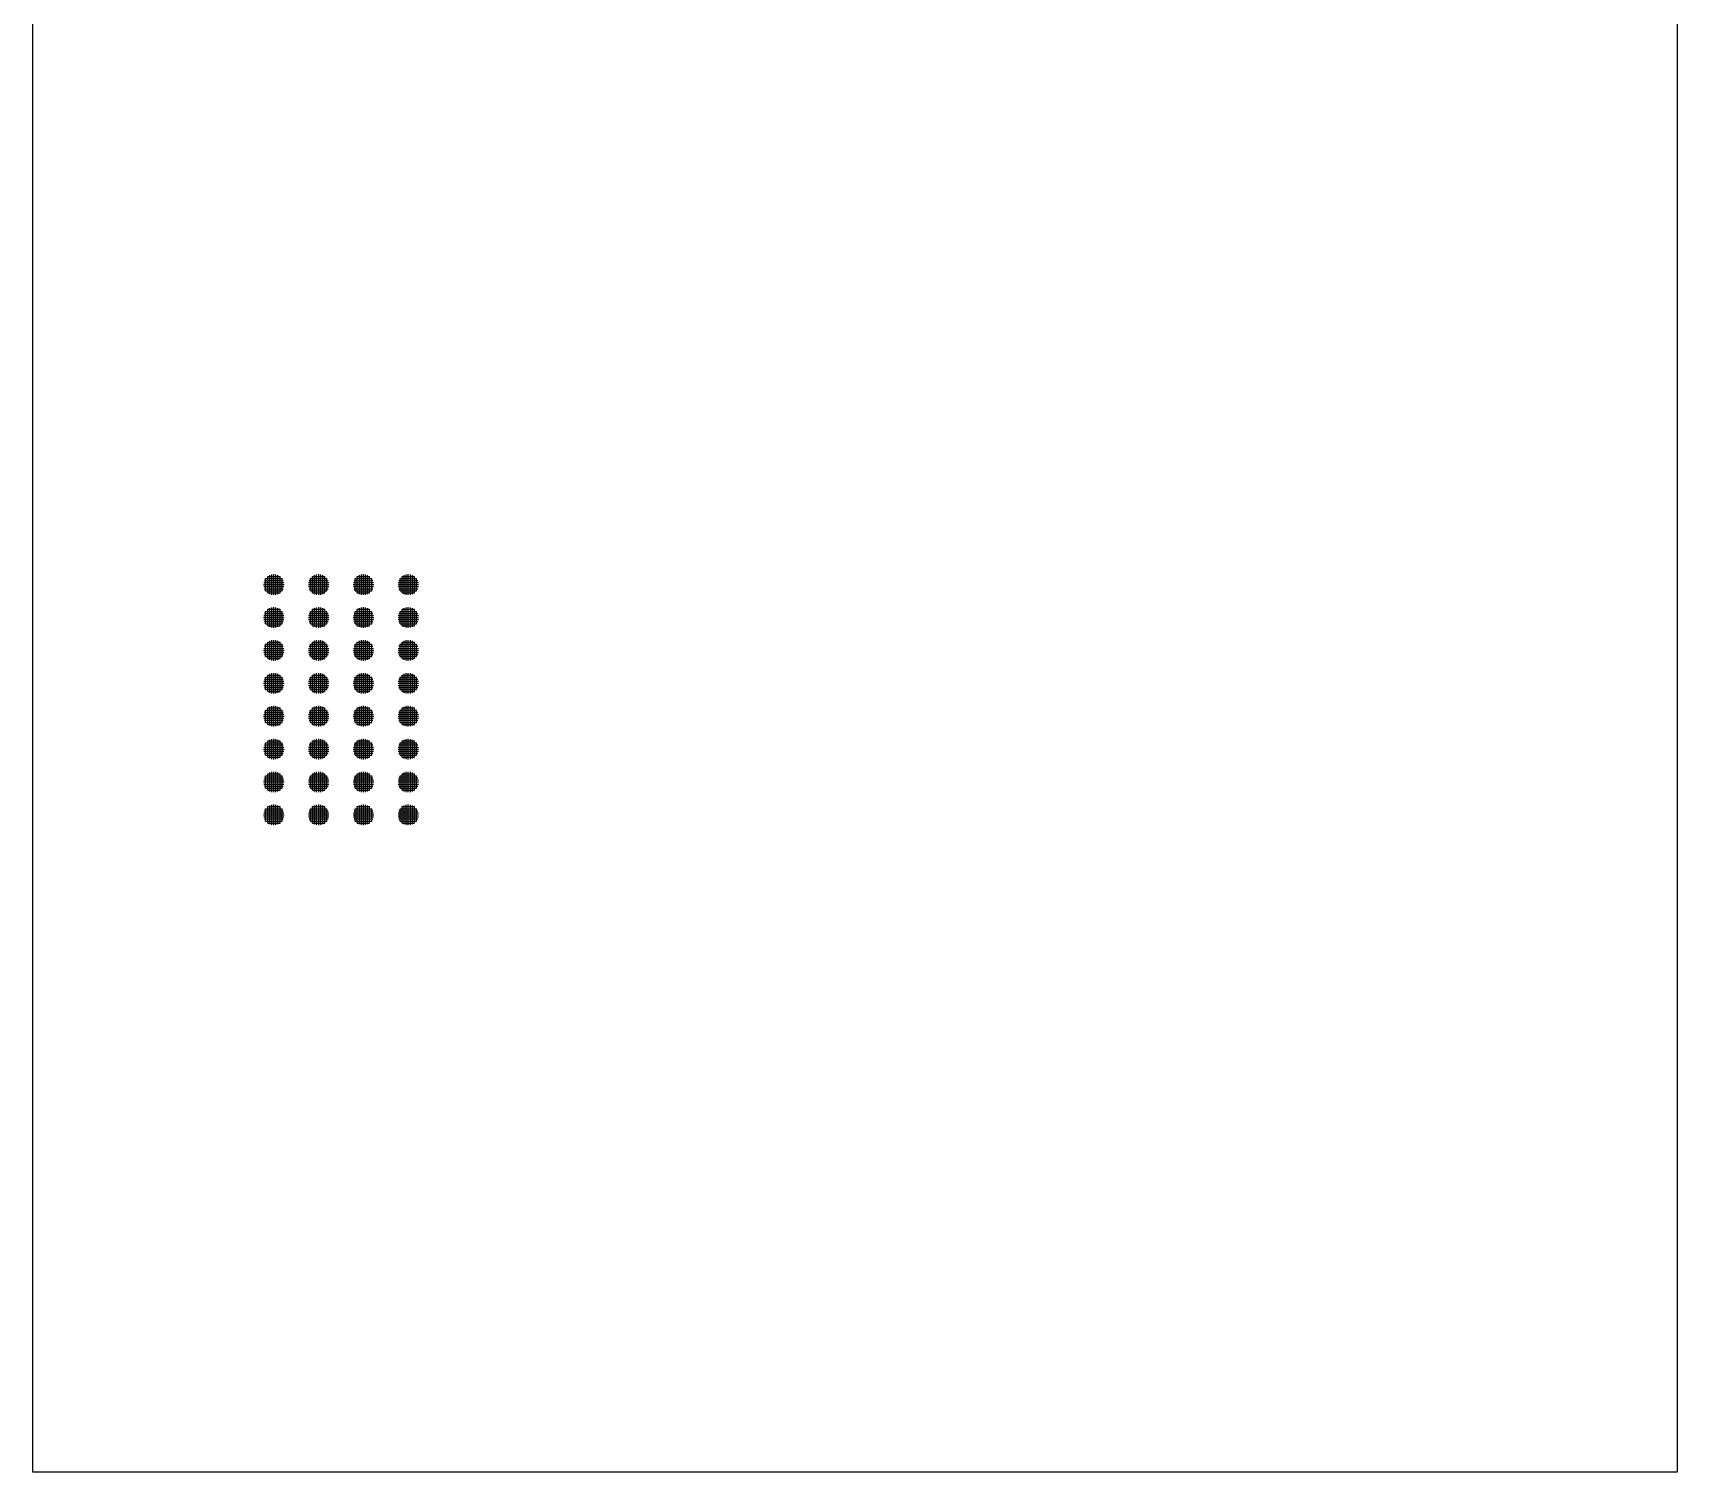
# Model space of a CAD drawing. Header units: inches. Extents: x 11.8 to 51.8, y 10.1 to 80.1.
# Drawn here: x 11.84 to 51.84, y 10.14 to 45.14 of the extents above; entities that cross this region are included whole.
import ezdxf

# ---------------------------------------------------------------- set-up
doc = ezdxf.new("R2010")
doc.units = ezdxf.units.IN
doc.header["$MEASUREMENT"] = 0
doc.layers.add('Raster', color=2, linetype='Continuous')

msp = doc.modelspace()

# ---------------------------------------------------------------- linework, layer by layer
at = {"layer": 'Raster'}
for p, q in [((11.842, 10.138), (11.842, 80.138)), ((51.842, 80.138), (51.842, 10.138)), ((17.455, 31.721), (17.955, 31.721)), ((17.46, 31.771), (17.95, 31.771)), ((17.46, 31.671), (17.95, 31.671)), ((17.476, 31.821), (17.934, 31.821)), ((17.476, 31.621), (17.934, 31.621)), ((17.505, 31.571), (17.505, 31.871)), ((17.505, 31.871), (17.905, 31.871)), ((17.555, 31.521), (17.555, 31.921)), ((17.555, 31.921), (17.855, 31.921)), ((17.605, 31.492), (17.605, 31.95)), ((17.655, 31.476), (17.655, 31.966)), ((17.705, 31.471), (17.705, 31.971)), ((17.755, 31.476), (17.755, 31.966)), ((17.805, 31.492), (17.805, 31.95)), ((17.855, 31.521), (17.855, 31.921)), ((17.905, 31.571), (17.905, 31.871)), ((18.545, 31.721), (19.045, 31.721)), ((18.55, 31.771), (19.04, 31.771)), ((18.55, 31.671), (19.04, 31.671)), ((18.566, 31.821), (19.024, 31.821)), ((18.566, 31.621), (19.024, 31.621)), ((18.595, 31.571), (18.595, 31.871)), ((18.595, 31.871), (18.995, 31.871)), ((18.645, 31.521), (18.645, 31.921)), ((18.645, 31.921), (18.945, 31.921)), ((18.695, 31.492), (18.695, 31.95)), ((18.745, 31.476), (18.745, 31.966)), ((18.795, 31.471), (18.795, 31.971)), ((18.845, 31.476), (18.845, 31.966)), ((18.895, 31.492), (18.895, 31.95)), ((18.945, 31.521), (18.945, 31.921)), ((18.995, 31.571), (18.995, 31.871)), ((19.635, 31.721), (20.135, 31.721)), ((19.64, 31.771), (20.13, 31.771)), ((19.64, 31.671), (20.13, 31.671)), ((19.656, 31.821), (20.114, 31.821)), ((19.656, 31.621), (20.114, 31.621)), ((19.685, 31.571), (19.685, 31.871)), ((19.685, 31.871), (20.085, 31.871)), ((19.735, 31.521), (19.735, 31.921)), ((19.735, 31.921), (20.035, 31.921)), ((19.785, 31.492), (19.785, 31.95)), ((19.835, 31.476), (19.835, 31.966)), ((19.885, 31.471), (19.885, 31.971)), ((19.935, 31.476), (19.935, 31.966)), ((19.985, 31.492), (19.985, 31.95)), ((20.035, 31.521), (20.035, 31.921)), ((20.085, 31.571), (20.085, 31.871)), ((20.725, 31.721), (21.225, 31.721)), ((20.73, 31.771), (21.22, 31.771)), ((20.73, 31.671), (21.22, 31.671)), ((20.746, 31.821), (21.204, 31.821)), ((20.746, 31.621), (21.204, 31.621)), ((20.775, 31.571), (20.775, 31.871)), ((20.775, 31.871), (21.175, 31.871)), ((20.825, 31.521), (20.825, 31.921)), ((20.825, 31.921), (21.125, 31.921)), ((20.875, 31.492), (20.875, 31.95)), ((20.925, 31.476), (20.925, 31.966)), ((20.975, 31.471), (20.975, 31.971)), ((21.025, 31.476), (21.025, 31.966)), ((21.075, 31.492), (21.075, 31.95)), ((21.125, 31.521), (21.125, 31.921)), ((21.175, 31.571), (21.175, 31.871)), ((17.505, 31.571), (17.905, 31.571)), ((17.555, 31.521), (17.855, 31.521)), ((18.595, 31.571), (18.995, 31.571)), ((18.645, 31.521), (18.945, 31.521)), ((19.685, 31.571), (20.085, 31.571)), ((19.735, 31.521), (20.035, 31.521)), ((20.775, 31.571), (21.175, 31.571)), ((20.825, 31.521), (21.125, 31.521)), ((17.455, 30.921), (17.955, 30.921)), ((17.46, 30.971), (17.95, 30.971)), ((17.46, 30.871), (17.95, 30.871)), ((17.476, 31.021), (17.934, 31.021)), ((17.476, 30.821), (17.934, 30.821)), ((17.505, 30.771), (17.505, 31.071)), ((17.505, 31.071), (17.905, 31.071)), ((17.555, 30.721), (17.555, 31.121)), ((17.555, 31.121), (17.855, 31.121)), ((17.605, 30.692), (17.605, 31.15)), ((17.655, 30.676), (17.655, 31.166)), ((17.705, 30.671), (17.705, 31.171)), ((17.755, 30.676), (17.755, 31.166)), ((17.805, 30.692), (17.805, 31.15)), ((17.855, 30.721), (17.855, 31.121)), ((17.905, 30.771), (17.905, 31.071)), ((18.545, 30.921), (19.045, 30.921)), ((18.55, 30.971), (19.04, 30.971)), ((18.55, 30.871), (19.04, 30.871)), ((18.566, 31.021), (19.024, 31.021)), ((18.566, 30.821), (19.024, 30.821)), ((18.595, 30.771), (18.595, 31.071)), ((18.595, 31.071), (18.995, 31.071)), ((18.645, 30.721), (18.645, 31.121)), ((18.645, 31.121), (18.945, 31.121)), ((18.695, 30.692), (18.695, 31.15)), ((18.745, 30.676), (18.745, 31.166)), ((18.795, 30.671), (18.795, 31.171)), ((18.845, 30.676), (18.845, 31.166)), ((18.895, 30.692), (18.895, 31.15)), ((18.945, 30.721), (18.945, 31.121)), ((18.995, 30.771), (18.995, 31.071)), ((19.635, 30.921), (20.135, 30.921)), ((19.64, 30.971), (20.13, 30.971)), ((19.64, 30.871), (20.13, 30.871)), ((19.656, 31.021), (20.114, 31.021)), ((19.656, 30.821), (20.114, 30.821)), ((19.685, 30.771), (19.685, 31.071)), ((19.685, 31.071), (20.085, 31.071)), ((19.735, 30.721), (19.735, 31.121)), ((19.735, 31.121), (20.035, 31.121)), ((19.785, 30.692), (19.785, 31.15)), ((19.835, 30.676), (19.835, 31.166)), ((19.885, 30.671), (19.885, 31.171)), ((19.935, 30.676), (19.935, 31.166)), ((19.985, 30.692), (19.985, 31.15)), ((20.035, 30.721), (20.035, 31.121)), ((20.085, 30.771), (20.085, 31.071)), ((20.725, 30.921), (21.225, 30.921)), ((20.73, 30.971), (21.22, 30.971)), ((20.73, 30.871), (21.22, 30.871)), ((20.746, 31.021), (21.204, 31.021)), ((20.746, 30.821), (21.204, 30.821)), ((20.775, 30.771), (20.775, 31.071)), ((20.775, 31.071), (21.175, 31.071)), ((20.825, 30.721), (20.825, 31.121)), ((20.825, 31.121), (21.125, 31.121)), ((20.875, 30.692), (20.875, 31.15)), ((20.925, 30.676), (20.925, 31.166)), ((20.975, 30.671), (20.975, 31.171)), ((21.025, 30.676), (21.025, 31.166)), ((21.075, 30.692), (21.075, 31.15)), ((21.125, 30.721), (21.125, 31.121)), ((21.175, 30.771), (21.175, 31.071)), ((17.505, 30.771), (17.905, 30.771)), ((17.555, 30.721), (17.855, 30.721)), ((18.595, 30.771), (18.995, 30.771)), ((18.645, 30.721), (18.945, 30.721)), ((19.685, 30.771), (20.085, 30.771)), ((19.735, 30.721), (20.035, 30.721)), ((20.775, 30.771), (21.175, 30.771)), ((20.825, 30.721), (21.125, 30.721)), ((17.455, 30.121), (17.955, 30.121)), ((17.46, 30.171), (17.95, 30.171)), ((17.46, 30.071), (17.95, 30.071)), ((17.476, 30.221), (17.934, 30.221)), ((17.476, 30.021), (17.934, 30.021)), ((17.505, 29.971), (17.505, 30.271)), ((17.505, 30.271), (17.905, 30.271)), ((17.555, 29.921), (17.555, 30.321)), ((17.555, 30.321), (17.855, 30.321)), ((17.605, 29.892), (17.605, 30.35)), ((17.655, 29.876), (17.655, 30.366)), ((17.705, 29.871), (17.705, 30.371)), ((17.755, 29.876), (17.755, 30.366)), ((17.805, 29.892), (17.805, 30.35)), ((17.855, 29.921), (17.855, 30.321)), ((17.905, 29.971), (17.905, 30.271)), ((18.545, 30.121), (19.045, 30.121)), ((18.55, 30.171), (19.04, 30.171)), ((18.55, 30.071), (19.04, 30.071)), ((18.566, 30.221), (19.024, 30.221)), ((18.566, 30.021), (19.024, 30.021)), ((18.595, 29.971), (18.595, 30.271)), ((18.595, 30.271), (18.995, 30.271)), ((18.645, 29.921), (18.645, 30.321)), ((18.645, 30.321), (18.945, 30.321)), ((18.695, 29.892), (18.695, 30.35)), ((18.745, 29.876), (18.745, 30.366)), ((18.795, 29.871), (18.795, 30.371)), ((18.845, 29.876), (18.845, 30.366)), ((18.895, 29.892), (18.895, 30.35)), ((18.945, 29.921), (18.945, 30.321)), ((18.995, 29.971), (18.995, 30.271)), ((19.635, 30.121), (20.135, 30.121)), ((19.64, 30.171), (20.13, 30.171)), ((19.64, 30.071), (20.13, 30.071)), ((19.656, 30.221), (20.114, 30.221)), ((19.656, 30.021), (20.114, 30.021)), ((19.685, 29.971), (19.685, 30.271)), ((19.685, 30.271), (20.085, 30.271)), ((19.735, 29.921), (19.735, 30.321)), ((19.735, 30.321), (20.035, 30.321)), ((19.785, 29.892), (19.785, 30.35)), ((19.835, 29.876), (19.835, 30.366)), ((19.885, 29.871), (19.885, 30.371)), ((19.935, 29.876), (19.935, 30.366)), ((19.985, 29.892), (19.985, 30.35)), ((20.035, 29.921), (20.035, 30.321)), ((20.085, 29.971), (20.085, 30.271)), ((20.725, 30.121), (21.225, 30.121)), ((20.73, 30.171), (21.22, 30.171)), ((20.73, 30.071), (21.22, 30.071)), ((20.746, 30.221), (21.204, 30.221)), ((20.746, 30.021), (21.204, 30.021)), ((20.775, 29.971), (20.775, 30.271)), ((20.775, 30.271), (21.175, 30.271)), ((20.825, 29.921), (20.825, 30.321)), ((20.825, 30.321), (21.125, 30.321)), ((20.875, 29.892), (20.875, 30.35)), ((20.925, 29.876), (20.925, 30.366)), ((20.975, 29.871), (20.975, 30.371)), ((21.025, 29.876), (21.025, 30.366)), ((21.075, 29.892), (21.075, 30.35)), ((21.125, 29.921), (21.125, 30.321)), ((21.175, 29.971), (21.175, 30.271)), ((17.505, 29.971), (17.905, 29.971)), ((17.555, 29.921), (17.855, 29.921)), ((18.595, 29.971), (18.995, 29.971)), ((18.645, 29.921), (18.945, 29.921)), ((19.685, 29.971), (20.085, 29.971)), ((19.735, 29.921), (20.035, 29.921)), ((20.775, 29.971), (21.175, 29.971)), ((20.825, 29.921), (21.125, 29.921)), ((17.455, 29.321), (17.955, 29.321)), ((17.46, 29.371), (17.95, 29.371)), ((17.46, 29.271), (17.95, 29.271)), ((17.476, 29.421), (17.934, 29.421)), ((17.476, 29.221), (17.934, 29.221)), ((17.505, 29.171), (17.505, 29.471)), ((17.505, 29.471), (17.905, 29.471)), ((17.555, 29.121), (17.555, 29.521)), ((17.555, 29.521), (17.855, 29.521)), ((17.605, 29.092), (17.605, 29.55)), ((17.655, 29.076), (17.655, 29.566)), ((17.705, 29.071), (17.705, 29.571)), ((17.755, 29.076), (17.755, 29.566)), ((17.805, 29.092), (17.805, 29.55)), ((17.855, 29.121), (17.855, 29.521)), ((17.905, 29.171), (17.905, 29.471)), ((18.545, 29.321), (19.045, 29.321)), ((18.55, 29.371), (19.04, 29.371)), ((18.55, 29.271), (19.04, 29.271)), ((18.566, 29.421), (19.024, 29.421)), ((18.566, 29.221), (19.024, 29.221)), ((18.595, 29.171), (18.595, 29.471)), ((18.595, 29.471), (18.995, 29.471)), ((18.645, 29.121), (18.645, 29.521)), ((18.645, 29.521), (18.945, 29.521)), ((18.695, 29.092), (18.695, 29.55)), ((18.745, 29.076), (18.745, 29.566)), ((18.795, 29.071), (18.795, 29.571)), ((18.845, 29.076), (18.845, 29.566)), ((18.895, 29.092), (18.895, 29.55)), ((18.945, 29.121), (18.945, 29.521)), ((18.995, 29.171), (18.995, 29.471)), ((19.635, 29.321), (20.135, 29.321)), ((19.64, 29.371), (20.13, 29.371)), ((19.64, 29.271), (20.13, 29.271)), ((19.656, 29.421), (20.114, 29.421)), ((19.656, 29.221), (20.114, 29.221)), ((19.685, 29.171), (19.685, 29.471)), ((19.685, 29.471), (20.085, 29.471)), ((19.735, 29.121), (19.735, 29.521)), ((19.735, 29.521), (20.035, 29.521)), ((19.785, 29.092), (19.785, 29.55)), ((19.835, 29.076), (19.835, 29.566)), ((19.885, 29.071), (19.885, 29.571)), ((19.935, 29.076), (19.935, 29.566)), ((19.985, 29.092), (19.985, 29.55)), ((20.035, 29.121), (20.035, 29.521)), ((20.085, 29.171), (20.085, 29.471)), ((20.725, 29.321), (21.225, 29.321)), ((20.73, 29.371), (21.22, 29.371)), ((20.73, 29.271), (21.22, 29.271)), ((20.746, 29.421), (21.204, 29.421)), ((20.746, 29.221), (21.204, 29.221)), ((20.775, 29.171), (20.775, 29.471)), ((20.775, 29.471), (21.175, 29.471)), ((20.825, 29.121), (20.825, 29.521)), ((20.825, 29.521), (21.125, 29.521)), ((20.875, 29.092), (20.875, 29.55)), ((20.925, 29.076), (20.925, 29.566)), ((20.975, 29.071), (20.975, 29.571)), ((21.025, 29.076), (21.025, 29.566)), ((21.075, 29.092), (21.075, 29.55)), ((21.125, 29.121), (21.125, 29.521)), ((21.175, 29.171), (21.175, 29.471)), ((17.505, 29.171), (17.905, 29.171)), ((17.555, 29.121), (17.855, 29.121)), ((18.595, 29.171), (18.995, 29.171)), ((18.645, 29.121), (18.945, 29.121)), ((19.685, 29.171), (20.085, 29.171)), ((19.735, 29.121), (20.035, 29.121)), ((20.775, 29.171), (21.175, 29.171)), ((20.825, 29.121), (21.125, 29.121)), ((17.455, 28.521), (17.955, 28.521)), ((17.46, 28.571), (17.95, 28.571)), ((17.46, 28.471), (17.95, 28.471)), ((17.476, 28.621), (17.934, 28.621)), ((17.476, 28.421), (17.934, 28.421)), ((17.505, 28.371), (17.505, 28.671)), ((17.505, 28.671), (17.905, 28.671)), ((17.555, 28.321), (17.555, 28.721)), ((17.555, 28.721), (17.855, 28.721)), ((17.605, 28.292), (17.605, 28.75)), ((17.655, 28.276), (17.655, 28.766)), ((17.705, 28.271), (17.705, 28.771)), ((17.755, 28.276), (17.755, 28.766)), ((17.805, 28.292), (17.805, 28.75)), ((17.855, 28.321), (17.855, 28.721)), ((17.905, 28.371), (17.905, 28.671)), ((18.545, 28.521), (19.045, 28.521)), ((18.55, 28.571), (19.04, 28.571)), ((18.55, 28.471), (19.04, 28.471)), ((18.566, 28.621), (19.024, 28.621)), ((18.566, 28.421), (19.024, 28.421)), ((18.595, 28.371), (18.595, 28.671)), ((18.595, 28.671), (18.995, 28.671)), ((18.645, 28.321), (18.645, 28.721)), ((18.645, 28.721), (18.945, 28.721)), ((18.695, 28.292), (18.695, 28.75)), ((18.745, 28.276), (18.745, 28.766)), ((18.795, 28.271), (18.795, 28.771)), ((18.845, 28.276), (18.845, 28.766)), ((18.895, 28.292), (18.895, 28.75)), ((18.945, 28.321), (18.945, 28.721)), ((18.995, 28.371), (18.995, 28.671)), ((19.635, 28.521), (20.135, 28.521)), ((19.64, 28.571), (20.13, 28.571)), ((19.64, 28.471), (20.13, 28.471)), ((19.656, 28.621), (20.114, 28.621)), ((19.656, 28.421), (20.114, 28.421)), ((19.685, 28.371), (19.685, 28.671)), ((19.685, 28.671), (20.085, 28.671)), ((19.735, 28.321), (19.735, 28.721)), ((19.735, 28.721), (20.035, 28.721)), ((19.785, 28.292), (19.785, 28.75)), ((19.835, 28.276), (19.835, 28.766)), ((19.885, 28.271), (19.885, 28.771)), ((19.935, 28.276), (19.935, 28.766)), ((19.985, 28.292), (19.985, 28.75)), ((20.035, 28.321), (20.035, 28.721)), ((20.085, 28.371), (20.085, 28.671)), ((20.725, 28.521), (21.225, 28.521)), ((20.73, 28.571), (21.22, 28.571)), ((20.73, 28.471), (21.22, 28.471)), ((20.746, 28.621), (21.204, 28.621)), ((20.746, 28.421), (21.204, 28.421)), ((20.775, 28.371), (20.775, 28.671)), ((20.775, 28.671), (21.175, 28.671)), ((20.825, 28.321), (20.825, 28.721)), ((20.825, 28.721), (21.125, 28.721)), ((20.875, 28.292), (20.875, 28.75)), ((20.925, 28.276), (20.925, 28.766)), ((20.975, 28.271), (20.975, 28.771)), ((21.025, 28.276), (21.025, 28.766)), ((21.075, 28.292), (21.075, 28.75)), ((21.125, 28.321), (21.125, 28.721)), ((21.175, 28.371), (21.175, 28.671)), ((17.505, 28.371), (17.905, 28.371)), ((17.555, 28.321), (17.855, 28.321)), ((18.595, 28.371), (18.995, 28.371)), ((18.645, 28.321), (18.945, 28.321)), ((19.685, 28.371), (20.085, 28.371)), ((19.735, 28.321), (20.035, 28.321)), ((20.775, 28.371), (21.175, 28.371)), ((20.825, 28.321), (21.125, 28.321)), ((17.455, 27.721), (17.955, 27.721)), ((17.46, 27.771), (17.95, 27.771)), ((17.46, 27.671), (17.95, 27.671)), ((17.476, 27.821), (17.934, 27.821)), ((17.476, 27.621), (17.934, 27.621)), ((17.505, 27.571), (17.505, 27.871)), ((17.505, 27.871), (17.905, 27.871)), ((17.555, 27.521), (17.555, 27.921)), ((17.555, 27.921), (17.855, 27.921)), ((17.605, 27.492), (17.605, 27.95)), ((17.655, 27.476), (17.655, 27.966)), ((17.705, 27.471), (17.705, 27.971)), ((17.755, 27.476), (17.755, 27.966)), ((17.805, 27.492), (17.805, 27.95)), ((17.855, 27.521), (17.855, 27.921)), ((17.905, 27.571), (17.905, 27.871)), ((18.545, 27.721), (19.045, 27.721)), ((18.55, 27.771), (19.04, 27.771)), ((18.55, 27.671), (19.04, 27.671)), ((18.566, 27.821), (19.024, 27.821)), ((18.566, 27.621), (19.024, 27.621)), ((18.595, 27.571), (18.595, 27.871)), ((18.595, 27.871), (18.995, 27.871)), ((18.645, 27.521), (18.645, 27.921)), ((18.645, 27.921), (18.945, 27.921)), ((18.695, 27.492), (18.695, 27.95)), ((18.745, 27.476), (18.745, 27.966)), ((18.795, 27.471), (18.795, 27.971)), ((18.845, 27.476), (18.845, 27.966)), ((18.895, 27.492), (18.895, 27.95)), ((18.945, 27.521), (18.945, 27.921)), ((18.995, 27.571), (18.995, 27.871)), ((19.635, 27.721), (20.135, 27.721)), ((19.64, 27.771), (20.13, 27.771)), ((19.64, 27.671), (20.13, 27.671)), ((19.656, 27.821), (20.114, 27.821)), ((19.656, 27.621), (20.114, 27.621)), ((19.685, 27.571), (19.685, 27.871)), ((19.685, 27.871), (20.085, 27.871)), ((19.735, 27.521), (19.735, 27.921)), ((19.735, 27.921), (20.035, 27.921)), ((19.785, 27.492), (19.785, 27.95)), ((19.835, 27.476), (19.835, 27.966)), ((19.885, 27.471), (19.885, 27.971)), ((19.935, 27.476), (19.935, 27.966)), ((19.985, 27.492), (19.985, 27.95)), ((20.035, 27.521), (20.035, 27.921)), ((20.085, 27.571), (20.085, 27.871)), ((20.725, 27.721), (21.225, 27.721)), ((20.73, 27.771), (21.22, 27.771)), ((20.73, 27.671), (21.22, 27.671)), ((20.746, 27.821), (21.204, 27.821)), ((20.746, 27.621), (21.204, 27.621)), ((20.775, 27.571), (20.775, 27.871)), ((20.775, 27.871), (21.175, 27.871)), ((20.825, 27.521), (20.825, 27.921)), ((20.825, 27.921), (21.125, 27.921)), ((20.875, 27.492), (20.875, 27.95)), ((20.925, 27.476), (20.925, 27.966)), ((20.975, 27.471), (20.975, 27.971)), ((21.025, 27.476), (21.025, 27.966)), ((21.075, 27.492), (21.075, 27.95)), ((21.125, 27.521), (21.125, 27.921)), ((21.175, 27.571), (21.175, 27.871)), ((17.505, 27.571), (17.905, 27.571)), ((17.555, 27.521), (17.855, 27.521)), ((18.595, 27.571), (18.995, 27.571)), ((18.645, 27.521), (18.945, 27.521)), ((19.685, 27.571), (20.085, 27.571)), ((19.735, 27.521), (20.035, 27.521)), ((20.775, 27.571), (21.175, 27.571)), ((20.825, 27.521), (21.125, 27.521)), ((17.455, 26.921), (17.955, 26.921)), ((17.46, 26.971), (17.95, 26.971)), ((17.46, 26.871), (17.95, 26.871)), ((17.476, 27.021), (17.934, 27.021)), ((17.476, 26.821), (17.934, 26.821)), ((17.505, 26.771), (17.505, 27.071)), ((17.505, 27.071), (17.905, 27.071)), ((17.555, 26.721), (17.555, 27.121)), ((17.555, 27.121), (17.855, 27.121)), ((17.605, 26.692), (17.605, 27.15)), ((17.655, 26.676), (17.655, 27.166)), ((17.705, 26.671), (17.705, 27.171)), ((17.755, 26.676), (17.755, 27.166)), ((17.805, 26.692), (17.805, 27.15)), ((17.855, 26.721), (17.855, 27.121)), ((17.905, 26.771), (17.905, 27.071)), ((18.545, 26.921), (19.045, 26.921)), ((18.55, 26.971), (19.04, 26.971)), ((18.55, 26.871), (19.04, 26.871)), ((18.566, 27.021), (19.024, 27.021)), ((18.566, 26.821), (19.024, 26.821)), ((18.595, 26.771), (18.595, 27.071)), ((18.595, 27.071), (18.995, 27.071)), ((18.645, 26.721), (18.645, 27.121)), ((18.645, 27.121), (18.945, 27.121)), ((18.695, 26.692), (18.695, 27.15)), ((18.745, 26.676), (18.745, 27.166)), ((18.795, 26.671), (18.795, 27.171)), ((18.845, 26.676), (18.845, 27.166)), ((18.895, 26.692), (18.895, 27.15)), ((18.945, 26.721), (18.945, 27.121)), ((18.995, 26.771), (18.995, 27.071)), ((19.635, 26.921), (20.135, 26.921)), ((19.64, 26.971), (20.13, 26.971)), ((19.64, 26.871), (20.13, 26.871)), ((19.656, 27.021), (20.114, 27.021)), ((19.656, 26.821), (20.114, 26.821)), ((19.685, 26.771), (19.685, 27.071)), ((19.685, 27.071), (20.085, 27.071)), ((19.735, 26.721), (19.735, 27.121)), ((19.735, 27.121), (20.035, 27.121)), ((19.785, 26.692), (19.785, 27.15)), ((19.835, 26.676), (19.835, 27.166)), ((19.885, 26.671), (19.885, 27.171)), ((19.935, 26.676), (19.935, 27.166)), ((19.985, 26.692), (19.985, 27.15)), ((20.035, 26.721), (20.035, 27.121)), ((20.085, 26.771), (20.085, 27.071)), ((20.725, 26.921), (21.225, 26.921)), ((20.73, 26.971), (21.22, 26.971)), ((20.73, 26.871), (21.22, 26.871)), ((20.746, 27.021), (21.204, 27.021)), ((20.746, 26.821), (21.204, 26.821)), ((20.775, 26.771), (20.775, 27.071)), ((20.775, 27.071), (21.175, 27.071)), ((20.825, 26.721), (20.825, 27.121)), ((20.825, 27.121), (21.125, 27.121)), ((20.875, 26.692), (20.875, 27.15)), ((20.925, 26.676), (20.925, 27.166)), ((20.975, 26.671), (20.975, 27.171)), ((21.025, 26.676), (21.025, 27.166)), ((21.075, 26.692), (21.075, 27.15)), ((21.125, 26.721), (21.125, 27.121)), ((21.175, 26.771), (21.175, 27.071)), ((17.505, 26.771), (17.905, 26.771)), ((17.555, 26.721), (17.855, 26.721)), ((18.595, 26.771), (18.995, 26.771)), ((18.645, 26.721), (18.945, 26.721)), ((19.685, 26.771), (20.085, 26.771)), ((19.735, 26.721), (20.035, 26.721)), ((20.775, 26.771), (21.175, 26.771)), ((20.825, 26.721), (21.125, 26.721)), ((17.455, 26.121), (17.955, 26.121)), ((17.46, 26.171), (17.95, 26.171)), ((17.46, 26.071), (17.95, 26.071)), ((17.476, 26.221), (17.934, 26.221)), ((17.476, 26.021), (17.934, 26.021)), ((17.505, 25.971), (17.505, 26.271)), ((17.505, 26.271), (17.905, 26.271)), ((17.555, 25.921), (17.555, 26.321)), ((17.555, 26.321), (17.855, 26.321)), ((17.605, 25.892), (17.605, 26.35)), ((17.655, 25.876), (17.655, 26.366)), ((17.705, 25.871), (17.705, 26.371)), ((17.755, 25.876), (17.755, 26.366)), ((17.805, 25.892), (17.805, 26.35)), ((17.855, 25.921), (17.855, 26.321)), ((17.905, 25.971), (17.905, 26.271)), ((18.545, 26.121), (19.045, 26.121)), ((18.55, 26.171), (19.04, 26.171)), ((18.55, 26.071), (19.04, 26.071)), ((18.566, 26.221), (19.024, 26.221)), ((18.566, 26.021), (19.024, 26.021)), ((18.595, 25.971), (18.595, 26.271)), ((18.595, 26.271), (18.995, 26.271)), ((18.645, 25.921), (18.645, 26.321)), ((18.645, 26.321), (18.945, 26.321)), ((18.695, 25.892), (18.695, 26.35)), ((18.745, 25.876), (18.745, 26.366)), ((18.795, 25.871), (18.795, 26.371)), ((18.845, 25.876), (18.845, 26.366)), ((18.895, 25.892), (18.895, 26.35)), ((18.945, 25.921), (18.945, 26.321)), ((18.995, 25.971), (18.995, 26.271)), ((19.635, 26.121), (20.135, 26.121)), ((19.64, 26.171), (20.13, 26.171)), ((19.64, 26.071), (20.13, 26.071)), ((19.656, 26.221), (20.114, 26.221)), ((19.656, 26.021), (20.114, 26.021)), ((19.685, 25.971), (19.685, 26.271)), ((19.685, 26.271), (20.085, 26.271)), ((19.735, 25.921), (19.735, 26.321)), ((19.735, 26.321), (20.035, 26.321)), ((19.785, 25.892), (19.785, 26.35)), ((19.835, 25.876), (19.835, 26.366)), ((19.885, 25.871), (19.885, 26.371)), ((19.935, 25.876), (19.935, 26.366)), ((19.985, 25.892), (19.985, 26.35)), ((20.035, 25.921), (20.035, 26.321)), ((20.085, 25.971), (20.085, 26.271)), ((20.725, 26.121), (21.225, 26.121)), ((20.73, 26.171), (21.22, 26.171)), ((20.73, 26.071), (21.22, 26.071)), ((20.746, 26.221), (21.204, 26.221)), ((20.746, 26.021), (21.204, 26.021)), ((20.775, 25.971), (20.775, 26.271)), ((20.775, 26.271), (21.175, 26.271)), ((20.825, 25.921), (20.825, 26.321)), ((20.825, 26.321), (21.125, 26.321)), ((20.875, 25.892), (20.875, 26.35)), ((20.925, 25.876), (20.925, 26.366)), ((20.975, 25.871), (20.975, 26.371)), ((21.025, 25.876), (21.025, 26.366)), ((21.075, 25.892), (21.075, 26.35)), ((21.125, 25.921), (21.125, 26.321)), ((21.175, 25.971), (21.175, 26.271)), ((17.505, 25.971), (17.905, 25.971)), ((17.555, 25.921), (17.855, 25.921)), ((18.595, 25.971), (18.995, 25.971)), ((18.645, 25.921), (18.945, 25.921)), ((19.685, 25.971), (20.085, 25.971)), ((19.735, 25.921), (20.035, 25.921)), ((20.775, 25.971), (21.175, 25.971)), ((20.825, 25.921), (21.125, 25.921)), ((51.842, 10.138), (11.842, 10.138))]:
    msp.add_line(p, q, dxfattribs=at)

doc.saveas('drawing.dxf')
